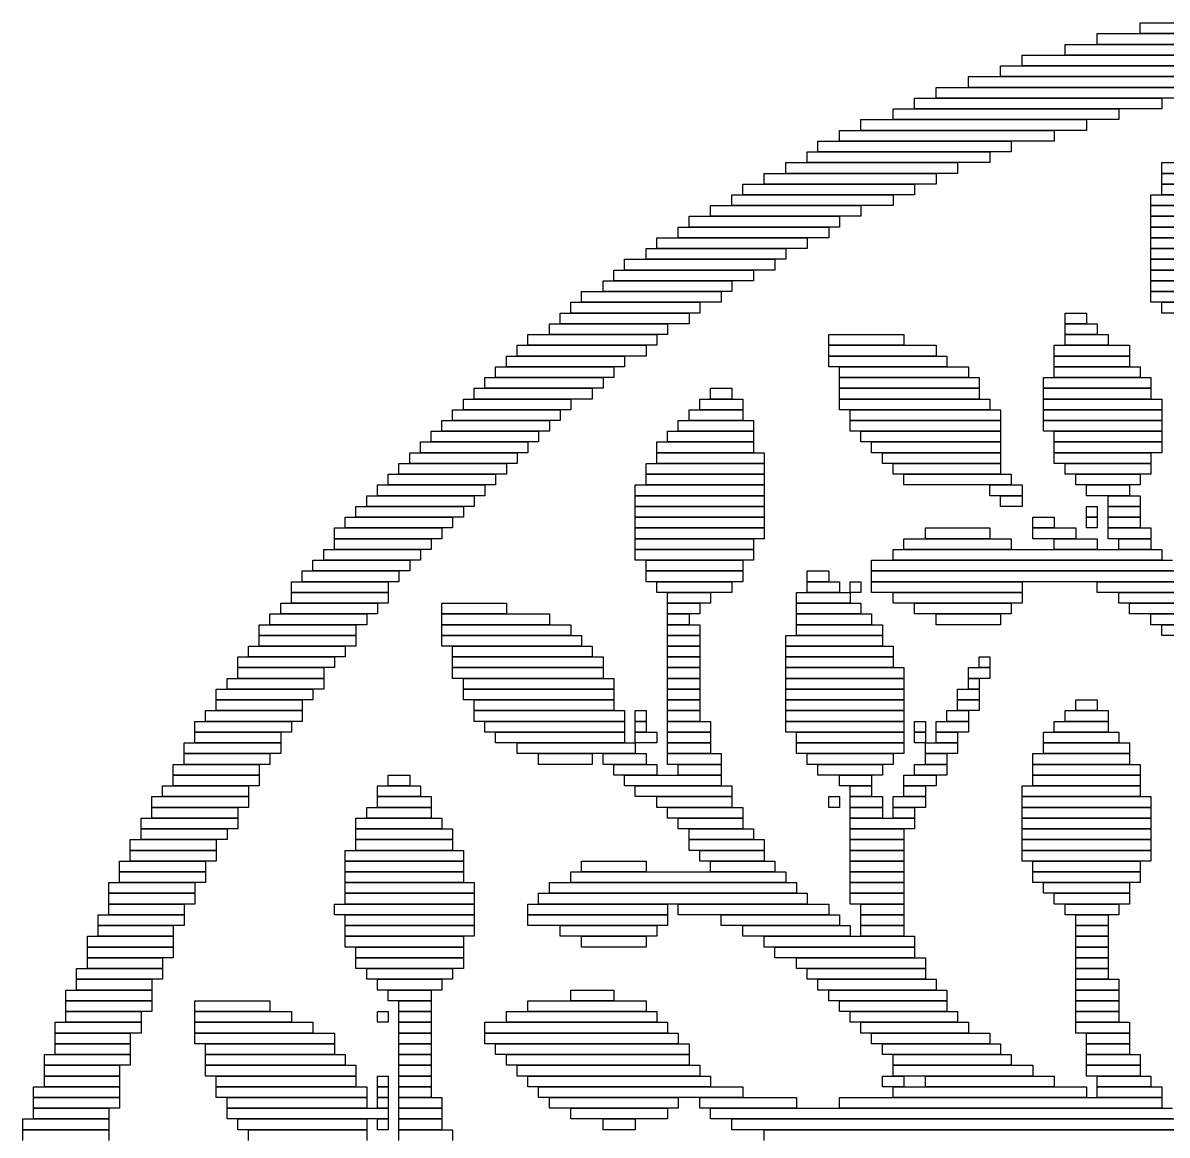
# Model space of a CAD drawing. Extents: x 367 to 656, y 364 to 660.
# Drawn here: x 372 to 478.5, y 552.5 to 656 of the extents above; entities that cross this region are included whole.
import ezdxf

# ---------------------------------------------------------------- set-up
doc = ezdxf.new("R2010")
doc.units = 0

msp = doc.modelspace()

# ---------------------------------------------------------------- linework, layer by layer
for p, q in [((472, 655), (553, 655)), ((472, 654), (472, 655)), ((476, 656), (549, 656)), ((476, 655), (476, 656)), ((549, 655), (476, 655)), ((469, 654), (556, 654)), ((469, 653), (469, 654)), ((553, 654), (472, 654)), ((465, 653), (504, 653)), ((465, 652), (465, 653)), ((556, 653), (469, 653)), ((463, 652), (493, 652)), ((463, 651), (463, 652)), ((504, 652), (465, 652)), ((460, 651), (487, 651)), ((460, 650), (460, 651)), ((493, 651), (463, 651)), ((457, 650), (483, 650)), ((457, 649), (457, 650)), ((487, 650), (460, 650)), ((455, 649), (478, 649)), ((455, 648), (455, 649)), ((483, 649), (457, 649)), ((478, 649), (478, 648)), ((453, 648), (474, 648)), ((453, 647), (453, 648)), ((478, 648), (455, 648)), ((474, 648), (474, 647)), ((450, 647), (471, 647)), ((450, 646), (450, 647)), ((474, 647), (453, 647)), ((471, 647), (471, 646)), ((448, 646), (468, 646)), ((448, 645), (448, 646)), ((471, 646), (450, 646)), ((468, 646), (468, 645)), ((446, 645), (464, 645)), ((446, 644), (446, 645)), ((468, 645), (448, 645)), ((464, 645), (464, 644)), ((445, 644), (462, 644)), ((445, 643), (445, 644)), ((464, 644), (446, 644)), ((462, 644), (462, 643)), ((443, 643), (459, 643)), ((443, 642), (443, 643)), ((462, 643), (445, 643)), ((459, 643), (459, 642)), ((478, 643), (481, 643)), ((478, 642), (478, 643)), ((441, 642), (457, 642)), ((441, 641), (441, 642)), ((459, 642), (443, 642)), ((457, 642), (457, 641)), ((481, 642), (478, 642)), ((478, 642), (483, 642)), ((478, 641), (478, 642)), ((439, 641), (455, 641)), ((439, 640), (439, 641)), ((457, 641), (441, 641)), ((455, 641), (455, 640)), ((483, 641), (478, 641)), ((478, 641), (484, 641)), ((478, 640), (478, 641)), ((436, 639), (450, 639)), ((436, 638), (436, 639)), ((438, 640), (453, 640)), ((438, 639), (438, 640)), ((453, 639), (438, 639)), ((455, 640), (439, 640)), ((450, 639), (450, 638)), ((453, 640), (453, 639)), ((477, 640), (485, 640)), ((477, 639), (477, 640)), ((485, 639), (477, 639)), ((477, 639), (486, 639)), ((477, 638), (477, 639)), ((484, 640), (478, 640)), ((434, 638), (448, 638)), ((434, 637), (434, 638)), ((450, 638), (436, 638)), ((448, 638), (448, 637)), ((486, 638), (477, 638)), ((477, 638), (487, 638)), ((477, 637), (477, 638)), ((433, 637), (447, 637)), ((433, 636), (433, 637)), ((448, 637), (434, 637)), ((447, 637), (447, 636)), ((487, 637), (477, 637)), ((477, 637), (488, 637)), ((477, 636), (477, 637)), ((431, 636), (445, 636)), ((431, 635), (431, 636)), ((447, 636), (433, 636)), ((445, 636), (445, 635)), ((488, 636), (477, 636)), ((477, 636), (488, 636)), ((477, 635), (477, 636)), ((430, 635), (443, 635)), ((430, 634), (430, 635)), ((445, 635), (431, 635)), ((443, 635), (443, 634)), ((488, 635), (477, 635)), ((477, 635), (489, 635)), ((477, 634), (477, 635)), ((428, 634), (442, 634)), ((428, 633), (428, 634)), ((443, 634), (430, 634)), ((442, 634), (442, 633)), ((489, 634), (477, 634)), ((477, 634), (489, 634)), ((477, 633), (477, 634)), ((427, 633), (440, 633)), ((427, 632), (427, 633)), ((442, 633), (428, 633)), ((440, 633), (440, 632)), ((489, 633), (477, 633)), ((477, 633), (489, 633)), ((477, 632), (477, 633)), ((426, 632), (438, 632)), ((426, 631), (426, 632)), ((440, 632), (427, 632)), ((438, 632), (438, 631)), ((489, 632), (477, 632)), ((477, 632), (489, 632)), ((477, 631), (477, 632)), ((424, 631), (437, 631)), ((424, 630), (424, 631)), ((438, 631), (426, 631)), ((437, 631), (437, 630)), ((489, 631), (477, 631)), ((477, 631), (489, 631)), ((477, 630), (477, 631)), ((423, 630), (435, 630)), ((423, 629), (423, 630)), ((437, 630), (424, 630)), ((435, 630), (435, 629)), ((489, 630), (477, 630)), ((478, 630), (489, 630)), ((478, 629), (478, 630)), ((422, 629), (434, 629)), ((422, 628), (422, 629)), ((435, 629), (423, 629)), ((434, 629), (434, 628)), ((469, 629), (471, 629)), ((469, 628), (469, 629)), ((471, 629), (471, 628)), ((489, 629), (478, 629)), ((421, 628), (432, 628)), ((421, 627), (421, 628)), ((434, 628), (422, 628)), ((432, 628), (432, 627)), ((471, 628), (469, 628)), ((469, 628), (472, 628)), ((469, 627), (469, 628)), ((472, 628), (472, 627)), ((419, 627), (431, 627)), ((419, 626), (419, 627)), ((432, 627), (421, 627)), ((431, 627), (431, 626)), ((447, 627), (454, 627)), ((447, 626), (447, 627)), ((454, 627), (454, 626)), ((472, 627), (469, 627)), ((469, 627), (473, 627)), ((469, 626), (469, 627)), ((473, 627), (473, 626)), ((418, 626), (430, 626)), ((418, 625), (418, 626)), ((431, 626), (419, 626)), ((430, 626), (430, 625)), ((454, 626), (447, 626)), ((447, 626), (457, 626)), ((447, 625), (447, 626)), ((457, 626), (457, 625)), ((468, 626), (475, 626)), ((468, 625), (468, 626)), ((473, 626), (469, 626)), ((475, 626), (475, 625)), ((417, 625), (428, 625)), ((417, 624), (417, 625)), ((430, 625), (418, 625)), ((428, 625), (428, 624)), ((457, 625), (447, 625)), ((447, 625), (458, 625)), ((447, 624), (447, 625)), ((458, 625), (458, 624)), ((475, 625), (468, 625)), ((468, 625), (475, 625)), ((468, 624), (468, 625)), ((475, 625), (475, 624)), ((416, 624), (427, 624)), ((416, 623), (416, 624)), ((428, 624), (417, 624)), ((427, 624), (427, 623)), ((458, 624), (447, 624)), ((448, 624), (460, 624)), ((448, 623), (448, 624)), ((460, 624), (460, 623)), ((475, 624), (468, 624)), ((468, 624), (476, 624)), ((468, 623), (468, 624)), ((476, 624), (476, 623)), ((414, 622), (425, 622)), ((414, 621), (414, 622)), ((415, 623), (426, 623)), ((415, 622), (415, 623)), ((426, 622), (415, 622)), ((427, 623), (416, 623)), ((425, 622), (425, 621)), ((426, 623), (426, 622)), ((436, 622), (438, 622)), ((436, 621), (436, 622)), ((438, 622), (438, 621)), ((460, 623), (448, 623)), ((448, 623), (461, 623)), ((448, 622), (448, 623)), ((461, 622), (448, 622)), ((448, 622), (461, 622)), ((448, 621), (448, 622)), ((461, 623), (461, 622)), ((461, 622), (461, 621)), ((467, 623), (477, 623)), ((467, 622), (467, 623)), ((477, 622), (467, 622)), ((467, 622), (477, 622)), ((467, 621), (467, 622)), ((476, 623), (468, 623)), ((477, 623), (477, 622)), ((477, 622), (477, 621)), ((413, 621), (423, 621)), ((413, 620), (413, 621)), ((425, 621), (414, 621)), ((423, 621), (423, 620)), ((435, 621), (439, 621)), ((435, 620), (435, 621)), ((438, 621), (436, 621)), ((439, 621), (439, 620)), ((461, 621), (448, 621)), ((448, 621), (462, 621)), ((448, 620), (448, 621)), ((462, 621), (462, 620)), ((477, 621), (467, 621)), ((467, 621), (478, 621)), ((467, 620), (467, 621)), ((478, 621), (478, 620)), ((412, 620), (422, 620)), ((412, 619), (412, 620)), ((423, 620), (413, 620)), ((422, 620), (422, 619)), ((434, 620), (439, 620)), ((434, 619), (434, 620)), ((439, 620), (435, 620)), ((439, 620), (439, 619)), ((462, 620), (448, 620)), ((449, 620), (463, 620)), ((449, 619), (449, 620)), ((463, 620), (463, 619)), ((478, 620), (467, 620)), ((467, 620), (478, 620)), ((467, 619), (467, 620)), ((478, 620), (478, 619)), ((411, 619), (421, 619)), ((411, 618), (411, 619)), ((422, 619), (412, 619)), ((421, 619), (421, 618)), ((433, 619), (440, 619)), ((433, 618), (433, 619)), ((439, 619), (434, 619)), ((440, 619), (440, 618)), ((463, 619), (449, 619)), ((449, 619), (463, 619)), ((449, 618), (449, 619)), ((463, 619), (463, 618)), ((478, 619), (467, 619)), ((467, 619), (478, 619)), ((467, 618), (467, 619)), ((478, 619), (478, 618)), ((410, 618), (420, 618)), ((410, 617), (410, 618)), ((421, 618), (411, 618)), ((420, 618), (420, 617)), ((432, 618), (440, 618)), ((432, 617), (432, 618)), ((440, 618), (433, 618)), ((440, 618), (440, 617)), ((463, 618), (449, 618)), ((450, 618), (463, 618)), ((450, 617), (450, 618)), ((463, 618), (463, 617)), ((478, 618), (467, 618)), ((468, 618), (478, 618)), ((468, 617), (468, 618)), ((478, 618), (478, 617)), ((409, 617), (419, 617)), ((409, 616), (409, 617)), ((420, 617), (410, 617)), ((419, 617), (419, 616)), ((431, 617), (440, 617)), ((431, 616), (431, 617)), ((440, 617), (432, 617)), ((440, 617), (440, 616)), ((463, 617), (450, 617)), ((451, 617), (463, 617)), ((451, 616), (451, 617)), ((463, 617), (463, 616)), ((478, 617), (468, 617)), ((468, 617), (478, 617)), ((468, 616), (468, 617)), ((478, 617), (478, 616)), ((408, 616), (418, 616)), ((408, 615), (408, 616)), ((419, 616), (409, 616)), ((418, 616), (418, 615)), ((440, 616), (431, 616)), ((431, 616), (441, 616)), ((431, 615), (431, 616)), ((441, 616), (441, 615)), ((463, 616), (451, 616)), ((452, 616), (463, 616)), ((452, 615), (452, 616)), ((463, 616), (463, 615)), ((478, 616), (468, 616)), ((468, 616), (477, 616)), ((468, 615), (468, 616)), ((477, 616), (477, 615)), ((407, 615), (417, 615)), ((407, 614), (407, 615)), ((418, 615), (408, 615)), ((417, 615), (417, 614)), ((430, 615), (441, 615)), ((430, 614), (430, 615)), ((441, 615), (431, 615)), ((441, 615), (441, 614)), ((463, 615), (452, 615)), ((453, 615), (463, 615)), ((453, 614), (453, 615)), ((463, 615), (463, 614)), ((477, 615), (468, 615)), ((469, 615), (477, 615)), ((469, 614), (469, 615)), ((477, 615), (477, 614)), ((406, 614), (416, 614)), ((406, 613), (406, 614)), ((417, 614), (407, 614)), ((416, 614), (416, 613)), ((441, 614), (430, 614)), ((430, 614), (441, 614)), ((430, 613), (430, 614)), ((441, 614), (441, 613)), ((463, 614), (453, 614)), ((454, 614), (464, 614)), ((454, 613), (454, 614)), ((464, 614), (464, 613)), ((477, 614), (469, 614)), ((470, 614), (476, 614)), ((470, 613), (470, 614)), ((476, 614), (476, 613)), ((405, 613), (415, 613)), ((405, 612), (405, 613)), ((416, 613), (406, 613)), ((415, 613), (415, 612)), ((429, 613), (441, 613)), ((429, 612), (429, 613)), ((441, 613), (430, 613)), ((441, 613), (441, 612)), ((464, 613), (454, 613)), ((462, 613), (465, 613)), ((462, 612), (462, 613)), ((465, 613), (465, 612)), ((476, 613), (470, 613)), ((471, 613), (475, 613)), ((471, 612), (471, 613)), ((475, 613), (475, 612)), ((404, 612), (414, 612)), ((404, 611), (404, 612)), ((415, 612), (405, 612)), ((414, 612), (414, 611)), ((441, 612), (429, 612)), ((429, 612), (441, 612)), ((429, 611), (429, 612)), ((441, 612), (441, 611)), ((465, 612), (462, 612)), ((463, 612), (465, 612)), ((463, 611), (463, 612)), ((465, 612), (465, 611)), ((475, 612), (471, 612)), ((473, 612), (476, 612)), ((473, 611), (473, 612)), ((476, 612), (476, 611)), ((403, 611), (413, 611)), ((403, 610), (403, 611)), ((414, 611), (404, 611)), ((413, 611), (413, 610)), ((441, 611), (429, 611)), ((429, 611), (441, 611)), ((429, 610), (429, 611)), ((441, 611), (441, 610)), ((465, 611), (463, 611)), ((471, 611), (472, 611)), ((471, 610), (471, 611)), ((472, 611), (472, 610)), ((476, 611), (473, 611)), ((473, 611), (476, 611)), ((473, 610), (473, 611)), ((476, 611), (476, 610)), ((402, 610), (412, 610)), ((402, 609), (402, 610)), ((413, 610), (403, 610)), ((412, 610), (412, 609)), ((441, 610), (429, 610)), ((429, 610), (441, 610)), ((429, 609), (429, 610)), ((441, 610), (441, 609)), ((466, 610), (468, 610)), ((466, 609), (466, 610)), ((468, 610), (468, 609)), ((472, 610), (471, 610)), ((471, 610), (472, 610)), ((471, 609), (471, 610)), ((472, 610), (472, 609)), ((476, 610), (473, 610)), ((473, 610), (476, 610)), ((473, 609), (473, 610)), ((476, 610), (476, 609)), ((401, 609), (411, 609)), ((401, 608), (401, 609)), ((412, 609), (402, 609)), ((411, 609), (411, 608)), ((441, 609), (429, 609)), ((429, 609), (441, 609)), ((429, 608), (429, 609)), ((441, 609), (441, 608)), ((456, 609), (462, 609)), ((456, 608), (456, 609)), ((462, 609), (462, 608)), ((468, 609), (466, 609)), ((466, 609), (470, 609)), ((466, 608), (466, 609)), ((470, 609), (470, 608)), ((472, 609), (471, 609)), ((476, 609), (473, 609)), ((473, 609), (477, 609)), ((473, 608), (473, 609)), ((477, 609), (477, 608)), ((411, 608), (401, 608)), ((401, 608), (410, 608)), ((401, 607), (401, 608)), ((410, 608), (410, 607)), ((441, 608), (429, 608)), ((429, 608), (440, 608)), ((429, 607), (429, 608)), ((440, 608), (440, 607)), ((454, 608), (464, 608)), ((454, 607), (454, 608)), ((462, 608), (456, 608)), ((464, 608), (464, 607)), ((470, 608), (466, 608)), ((468, 608), (472, 608)), ((468, 607), (468, 608)), ((472, 608), (472, 607)), ((477, 608), (473, 608)), ((474, 608), (477, 608)), ((474, 607), (474, 608)), ((477, 608), (477, 607)), ((399, 606), (408, 606)), ((399, 605), (399, 606)), ((400, 607), (409, 607)), ((400, 606), (400, 607)), ((409, 606), (400, 606)), ((410, 607), (401, 607)), ((408, 606), (408, 605)), ((409, 607), (409, 606)), ((440, 607), (429, 607)), ((429, 607), (440, 607)), ((429, 606), (429, 607)), ((440, 606), (429, 606)), ((430, 606), (439, 606)), ((430, 605), (430, 606)), ((439, 606), (439, 605)), ((440, 607), (440, 606)), ((451, 606), (479, 606)), ((451, 605), (451, 606)), ((453, 607), (478, 607)), ((453, 606), (453, 607)), ((478, 606), (453, 606)), ((464, 607), (454, 607)), ((472, 607), (468, 607)), ((477, 607), (474, 607)), ((478, 607), (478, 606)), ((398, 605), (407, 605)), ((398, 604), (398, 605)), ((408, 605), (399, 605)), ((407, 605), (407, 604)), ((439, 605), (430, 605)), ((430, 605), (439, 605)), ((430, 604), (430, 605)), ((439, 605), (439, 604)), ((445, 605), (447, 605)), ((445, 604), (445, 605)), ((447, 605), (447, 604)), ((479, 605), (451, 605)), ((451, 605), (480, 605)), ((451, 604), (451, 605)), ((397, 604), (406, 604)), ((397, 603), (397, 604)), ((407, 604), (398, 604)), ((406, 604), (406, 603)), ((439, 604), (430, 604)), ((431, 604), (438, 604)), ((431, 603), (431, 604)), ((438, 604), (438, 603)), ((447, 604), (445, 604)), ((445, 604), (448, 604)), ((445, 603), (445, 604)), ((448, 604), (448, 603)), ((449, 604), (450, 604)), ((449, 603), (449, 604)), ((450, 604), (450, 603)), ((480, 604), (451, 604)), ((451, 604), (465, 604)), ((451, 603), (451, 604)), ((465, 604), (465, 603)), ((472, 604), (481, 604)), ((472, 603), (472, 604)), ((406, 603), (397, 603)), ((397, 603), (406, 603)), ((397, 602), (397, 603)), ((406, 603), (406, 602)), ((438, 603), (431, 603)), ((432, 603), (436, 603)), ((432, 602), (432, 603)), ((436, 603), (436, 602)), ((444, 603), (449, 603)), ((444, 602), (444, 603)), ((448, 603), (445, 603)), ((450, 603), (449, 603)), ((449, 603), (449, 602)), ((465, 603), (451, 603)), ((453, 603), (465, 603)), ((453, 602), (453, 603)), ((465, 603), (465, 602)), ((481, 603), (472, 603)), ((474, 603), (482, 603)), ((474, 602), (474, 603)), ((396, 602), (405, 602)), ((396, 601), (396, 602)), ((406, 602), (397, 602)), ((405, 602), (405, 601)), ((411, 602), (417, 602)), ((411, 601), (411, 602)), ((417, 602), (417, 601)), ((436, 602), (432, 602)), ((432, 602), (435, 602)), ((432, 601), (432, 602)), ((435, 602), (435, 601)), ((449, 602), (444, 602)), ((444, 602), (450, 602)), ((444, 601), (444, 602)), ((450, 602), (450, 601)), ((465, 602), (453, 602)), ((455, 602), (464, 602)), ((455, 601), (455, 602)), ((464, 602), (464, 601)), ((482, 602), (474, 602)), ((475, 602), (483, 602)), ((475, 601), (475, 602)), ((395, 601), (404, 601)), ((395, 600), (395, 601)), ((405, 601), (396, 601)), ((404, 601), (404, 600)), ((417, 601), (411, 601)), ((411, 601), (421, 601)), ((411, 600), (411, 601)), ((421, 601), (421, 600)), ((435, 601), (432, 601)), ((432, 601), (434, 601)), ((432, 600), (432, 601)), ((434, 601), (434, 600)), ((450, 601), (444, 601)), ((444, 601), (451, 601)), ((444, 600), (444, 601)), ((451, 601), (451, 600)), ((464, 601), (455, 601)), ((457, 601), (463, 601)), ((457, 600), (457, 601)), ((463, 601), (463, 600)), ((483, 601), (475, 601)), ((477, 601), (484, 601)), ((477, 600), (477, 601)), ((394, 600), (403, 600)), ((394, 599), (394, 600)), ((404, 600), (395, 600)), ((403, 600), (403, 599)), ((421, 600), (411, 600)), ((411, 600), (423, 600)), ((411, 599), (411, 600)), ((423, 600), (423, 599)), ((434, 600), (432, 600)), ((432, 600), (435, 600)), ((432, 599), (432, 600)), ((435, 600), (435, 599)), ((451, 600), (444, 600)), ((444, 600), (452, 600)), ((444, 599), (444, 600)), ((452, 600), (452, 599)), ((463, 600), (457, 600)), ((484, 600), (477, 600)), ((478, 600), (491, 600)), ((478, 599), (478, 600)), ((403, 599), (394, 599)), ((394, 599), (403, 599)), ((394, 598), (394, 599)), ((403, 599), (403, 598)), ((423, 599), (411, 599)), ((411, 599), (424, 599)), ((411, 598), (411, 599)), ((424, 599), (424, 598)), ((435, 599), (432, 599)), ((432, 599), (435, 599)), ((432, 598), (432, 599)), ((435, 599), (435, 598)), ((443, 599), (452, 599)), ((443, 598), (443, 599)), ((452, 599), (444, 599)), ((452, 599), (452, 598)), ((491, 599), (478, 599)), ((393, 598), (402, 598)), ((393, 597), (393, 598)), ((403, 598), (394, 598)), ((402, 598), (402, 597)), ((424, 598), (411, 598)), ((412, 598), (425, 598)), ((412, 597), (412, 598)), ((425, 598), (425, 597)), ((435, 598), (432, 598)), ((432, 598), (435, 598)), ((432, 597), (432, 598)), ((435, 598), (435, 597)), ((452, 598), (443, 598)), ((443, 598), (453, 598)), ((443, 597), (443, 598)), ((453, 598), (453, 597)), ((392, 597), (401, 597)), ((392, 596), (392, 597)), ((402, 597), (393, 597)), ((401, 597), (401, 596)), ((425, 597), (412, 597)), ((412, 597), (426, 597)), ((412, 596), (412, 597)), ((426, 597), (426, 596)), ((435, 597), (432, 597)), ((432, 597), (435, 597)), ((432, 596), (432, 597)), ((435, 597), (435, 596)), ((453, 597), (443, 597)), ((443, 597), (453, 597)), ((443, 596), (443, 597)), ((453, 597), (453, 596)), ((461, 597), (462, 597)), ((461, 596), (461, 597)), ((462, 597), (462, 596)), ((401, 596), (392, 596)), ((392, 596), (400, 596)), ((392, 595), (392, 596)), ((400, 596), (400, 595)), ((426, 596), (412, 596)), ((412, 596), (426, 596)), ((412, 595), (412, 596)), ((426, 596), (426, 595)), ((435, 596), (432, 596)), ((432, 596), (435, 596)), ((432, 595), (432, 596)), ((435, 596), (435, 595)), ((453, 596), (443, 596)), ((443, 596), (454, 596)), ((443, 595), (443, 596)), ((454, 596), (454, 595)), ((460, 596), (462, 596)), ((460, 595), (460, 596)), ((462, 596), (461, 596)), ((462, 596), (462, 595)), ((391, 595), (400, 595)), ((391, 594), (391, 595)), ((400, 595), (392, 595)), ((400, 595), (400, 594)), ((426, 595), (412, 595)), ((413, 595), (427, 595)), ((413, 594), (413, 595)), ((427, 595), (427, 594)), ((435, 595), (432, 595)), ((432, 595), (435, 595)), ((432, 594), (432, 595)), ((435, 595), (435, 594)), ((454, 595), (443, 595)), ((443, 595), (454, 595)), ((443, 594), (443, 595)), ((454, 595), (454, 594)), ((462, 595), (460, 595)), ((460, 595), (461, 595)), ((460, 594), (460, 595)), ((461, 595), (461, 594)), ((390, 594), (399, 594)), ((390, 593), (390, 594)), ((400, 594), (391, 594)), ((399, 594), (399, 593)), ((427, 594), (413, 594)), ((413, 594), (427, 594)), ((413, 593), (413, 594)), ((427, 594), (427, 593)), ((435, 594), (432, 594)), ((432, 594), (435, 594)), ((432, 593), (432, 594)), ((435, 594), (435, 593)), ((454, 594), (443, 594)), ((443, 594), (454, 594)), ((443, 593), (443, 594)), ((454, 594), (454, 593)), ((459, 594), (461, 594)), ((459, 593), (459, 594)), ((461, 594), (460, 594)), ((461, 594), (461, 593)), ((399, 593), (390, 593)), ((390, 593), (398, 593)), ((390, 592), (390, 593)), ((398, 593), (398, 592)), ((427, 593), (413, 593)), ((414, 593), (427, 593)), ((414, 592), (414, 593)), ((427, 593), (427, 592)), ((435, 593), (432, 593)), ((432, 593), (435, 593)), ((432, 592), (432, 593)), ((435, 593), (435, 592)), ((454, 593), (443, 593)), ((443, 593), (454, 593)), ((443, 592), (443, 593)), ((454, 593), (454, 592)), ((461, 593), (459, 593)), ((459, 593), (461, 593)), ((459, 592), (459, 593)), ((461, 593), (461, 592)), ((470, 593), (472, 593)), ((470, 592), (470, 593)), ((472, 593), (472, 592)), ((389, 592), (398, 592)), ((389, 591), (389, 592)), ((398, 592), (390, 592)), ((398, 592), (398, 591)), ((427, 592), (414, 592)), ((414, 592), (428, 592)), ((414, 591), (414, 592)), ((428, 592), (428, 591)), ((429, 592), (430, 592)), ((429, 591), (429, 592)), ((430, 592), (430, 591)), ((435, 592), (432, 592)), ((432, 592), (435, 592)), ((432, 591), (432, 592)), ((435, 592), (435, 591)), ((454, 592), (443, 592)), ((443, 592), (454, 592)), ((443, 591), (443, 592)), ((454, 592), (454, 591)), ((458, 592), (460, 592)), ((458, 591), (458, 592)), ((461, 592), (459, 592)), ((460, 592), (460, 591)), ((469, 592), (473, 592)), ((469, 591), (469, 592)), ((472, 592), (470, 592)), ((473, 592), (473, 591)), ((388, 591), (397, 591)), ((388, 590), (388, 591)), ((398, 591), (389, 591)), ((397, 591), (397, 590)), ((428, 591), (414, 591)), ((415, 591), (428, 591)), ((415, 590), (415, 591)), ((428, 591), (428, 590)), ((430, 591), (429, 591)), ((429, 591), (430, 591)), ((429, 590), (429, 591)), ((430, 591), (430, 590)), ((435, 591), (432, 591)), ((432, 591), (436, 591)), ((432, 590), (432, 591)), ((436, 591), (436, 590)), ((454, 591), (443, 591)), ((443, 591), (454, 591)), ((443, 590), (443, 591)), ((454, 591), (454, 590)), ((455, 591), (456, 591)), ((455, 590), (455, 591)), ((456, 591), (456, 590)), ((457, 591), (460, 591)), ((457, 590), (457, 591)), ((460, 591), (458, 591)), ((460, 591), (460, 590)), ((468, 591), (473, 591)), ((468, 590), (468, 591)), ((473, 591), (469, 591)), ((473, 591), (473, 590)), ((387, 589), (396, 589)), ((387, 588), (387, 589)), ((397, 590), (388, 590)), ((388, 590), (396, 590)), ((388, 589), (388, 590)), ((396, 589), (388, 589)), ((396, 590), (396, 589)), ((396, 589), (396, 588)), ((428, 590), (415, 590)), ((416, 590), (428, 590)), ((416, 589), (416, 590)), ((428, 589), (416, 589)), ((418, 589), (429, 589)), ((418, 588), (418, 589)), ((428, 590), (428, 589)), ((430, 590), (429, 590)), ((429, 590), (431, 590)), ((429, 589), (429, 590)), ((431, 589), (429, 589)), ((429, 589), (429, 588)), ((431, 590), (431, 589)), ((436, 590), (432, 590)), ((432, 590), (436, 590)), ((432, 589), (432, 590)), ((436, 589), (432, 589)), ((432, 589), (436, 589)), ((432, 588), (432, 589)), ((436, 590), (436, 589)), ((436, 589), (436, 588)), ((454, 590), (443, 590)), ((444, 590), (454, 590)), ((444, 589), (444, 590)), ((454, 589), (444, 589)), ((444, 589), (454, 589)), ((444, 588), (444, 589)), ((454, 590), (454, 589)), ((454, 589), (454, 588)), ((456, 590), (455, 590)), ((455, 590), (456, 590)), ((455, 589), (455, 590)), ((456, 589), (455, 589)), ((456, 590), (456, 589)), ((456, 589), (459, 589)), ((456, 588), (456, 589)), ((460, 590), (457, 590)), ((457, 590), (459, 590)), ((457, 589), (457, 590)), ((459, 589), (457, 589)), ((459, 590), (459, 589)), ((459, 589), (459, 588)), ((467, 590), (474, 590)), ((467, 589), (467, 590)), ((474, 589), (467, 589)), ((467, 589), (475, 589)), ((467, 588), (467, 589)), ((473, 590), (468, 590)), ((474, 590), (474, 589)), ((475, 589), (475, 588)), ((396, 588), (387, 588)), ((387, 588), (395, 588)), ((387, 587), (387, 588)), ((395, 588), (395, 587)), ((429, 588), (418, 588)), ((420, 588), (425, 588)), ((420, 587), (420, 588)), ((425, 588), (425, 587)), ((426, 588), (430, 588)), ((426, 587), (426, 588)), ((430, 588), (430, 587)), ((436, 588), (432, 588)), ((432, 588), (437, 588)), ((432, 587), (432, 588)), ((437, 588), (437, 587)), ((454, 588), (444, 588)), ((445, 588), (453, 588)), ((445, 587), (445, 588)), ((453, 588), (453, 587)), ((459, 588), (456, 588)), ((456, 588), (458, 588)), ((456, 587), (456, 588)), ((458, 588), (458, 587)), ((466, 588), (475, 588)), ((466, 587), (466, 588)), ((475, 588), (467, 588)), ((475, 588), (475, 587)), ((386, 587), (394, 587)), ((386, 586), (386, 587)), ((395, 587), (387, 587)), ((394, 587), (394, 586)), ((425, 587), (420, 587)), ((430, 587), (426, 587)), ((427, 587), (431, 587)), ((427, 586), (427, 587)), ((431, 587), (431, 586)), ((437, 587), (432, 587)), ((433, 587), (437, 587)), ((433, 586), (433, 587)), ((437, 587), (437, 586)), ((453, 587), (445, 587)), ((446, 587), (452, 587)), ((446, 586), (446, 587)), ((452, 587), (452, 586)), ((455, 587), (458, 587)), ((455, 586), (455, 587)), ((458, 587), (456, 587)), ((458, 587), (458, 586)), ((475, 587), (466, 587)), ((466, 587), (476, 587)), ((466, 586), (466, 587)), ((476, 587), (476, 586)), ((394, 586), (386, 586)), ((386, 586), (394, 586)), ((386, 585), (386, 586)), ((394, 586), (394, 585)), ((406, 586), (408, 586)), ((406, 585), (406, 586)), ((408, 586), (408, 585)), ((431, 586), (427, 586)), ((428, 586), (437, 586)), ((428, 585), (428, 586)), ((437, 586), (433, 586)), ((437, 586), (437, 585)), ((452, 586), (446, 586)), ((448, 586), (451, 586)), ((448, 585), (448, 586)), ((451, 586), (451, 585)), ((454, 586), (457, 586)), ((454, 585), (454, 586)), ((458, 586), (455, 586)), ((457, 586), (457, 585)), ((476, 586), (466, 586)), ((466, 586), (476, 586)), ((466, 585), (466, 586)), ((476, 586), (476, 585)), ((385, 585), (393, 585)), ((385, 584), (385, 585)), ((394, 585), (386, 585)), ((393, 585), (393, 584)), ((405, 585), (409, 585)), ((405, 584), (405, 585)), ((408, 585), (406, 585)), ((409, 585), (409, 584)), ((437, 585), (428, 585)), ((429, 585), (438, 585)), ((429, 584), (429, 585)), ((438, 585), (438, 584)), ((451, 585), (448, 585)), ((449, 585), (451, 585)), ((449, 584), (449, 585)), ((451, 585), (451, 584)), ((457, 585), (454, 585)), ((454, 585), (456, 585)), ((454, 584), (454, 585)), ((456, 585), (456, 584)), ((465, 585), (476, 585)), ((465, 584), (465, 585)), ((476, 585), (466, 585)), ((476, 585), (476, 584)), ((384, 584), (393, 584)), ((384, 583), (384, 584)), ((393, 584), (385, 584)), ((393, 584), (393, 583)), ((409, 584), (405, 584)), ((405, 584), (410, 584)), ((405, 583), (405, 584)), ((410, 584), (410, 583)), ((438, 584), (429, 584)), ((431, 584), (438, 584)), ((431, 583), (431, 584)), ((438, 584), (438, 583)), ((447, 584), (448, 584)), ((447, 583), (447, 584)), ((448, 584), (448, 583)), ((451, 584), (449, 584)), ((449, 584), (452, 584)), ((449, 583), (449, 584)), ((452, 584), (452, 583)), ((453, 584), (456, 584)), ((453, 583), (453, 584)), ((456, 584), (454, 584)), ((456, 584), (456, 583)), ((476, 584), (465, 584)), ((465, 584), (477, 584)), ((465, 583), (465, 584)), ((477, 584), (477, 583)), ((393, 583), (384, 583)), ((384, 583), (392, 583)), ((384, 582), (384, 583)), ((392, 583), (392, 582)), ((404, 583), (410, 583)), ((404, 582), (404, 583)), ((410, 583), (405, 583)), ((410, 583), (410, 582)), ((438, 583), (431, 583)), ((432, 583), (439, 583)), ((432, 582), (432, 583)), ((439, 583), (439, 582)), ((448, 583), (447, 583)), ((452, 583), (449, 583)), ((449, 583), (452, 583)), ((449, 582), (449, 583)), ((452, 583), (452, 582)), ((456, 583), (453, 583)), ((453, 583), (455, 583)), ((453, 582), (453, 583)), ((455, 583), (455, 582)), ((477, 583), (465, 583)), ((465, 583), (477, 583)), ((465, 582), (465, 583)), ((477, 583), (477, 582)), ((383, 582), (392, 582)), ((383, 581), (383, 582)), ((392, 582), (384, 582)), ((392, 582), (392, 581)), ((403, 582), (411, 582)), ((403, 581), (403, 582)), ((410, 582), (404, 582)), ((411, 582), (411, 581)), ((439, 582), (432, 582)), ((433, 582), (439, 582)), ((433, 581), (433, 582)), ((439, 582), (439, 581)), ((452, 582), (449, 582)), ((449, 582), (455, 582)), ((449, 581), (449, 582)), ((455, 582), (453, 582)), ((455, 582), (455, 581)), ((477, 582), (465, 582)), ((465, 582), (477, 582)), ((465, 581), (465, 582)), ((477, 582), (477, 581)), ((392, 581), (383, 581)), ((383, 581), (391, 581)), ((383, 580), (383, 581)), ((391, 581), (391, 580)), ((411, 581), (403, 581)), ((403, 581), (412, 581)), ((403, 580), (403, 581)), ((412, 581), (412, 580)), ((439, 581), (433, 581)), ((434, 581), (440, 581)), ((434, 580), (434, 581)), ((440, 581), (440, 580)), ((455, 581), (449, 581)), ((449, 581), (454, 581)), ((449, 580), (449, 581)), ((454, 581), (454, 580)), ((477, 581), (465, 581)), ((465, 581), (477, 581)), ((465, 580), (465, 581)), ((477, 581), (477, 580)), ((382, 580), (390, 580)), ((382, 579), (382, 580)), ((391, 580), (383, 580)), ((390, 580), (390, 579)), ((412, 580), (403, 580)), ((403, 580), (412, 580)), ((403, 579), (403, 580)), ((412, 580), (412, 579)), ((440, 580), (434, 580)), ((434, 580), (441, 580)), ((434, 579), (434, 580)), ((441, 580), (441, 579)), ((454, 580), (449, 580)), ((449, 580), (454, 580)), ((449, 579), (449, 580)), ((454, 580), (454, 579)), ((477, 580), (465, 580)), ((465, 580), (477, 580)), ((465, 579), (465, 580)), ((477, 580), (477, 579)), ((390, 579), (382, 579)), ((382, 579), (390, 579)), ((382, 578), (382, 579)), ((390, 579), (390, 578)), ((402, 579), (413, 579)), ((402, 578), (402, 579)), ((412, 579), (403, 579)), ((413, 579), (413, 578)), ((441, 579), (434, 579)), ((435, 579), (441, 579)), ((435, 578), (435, 579)), ((441, 579), (441, 578)), ((454, 579), (449, 579)), ((449, 579), (454, 579)), ((449, 578), (449, 579)), ((454, 579), (454, 578)), ((477, 579), (465, 579)), ((465, 579), (477, 579)), ((465, 578), (465, 579)), ((477, 579), (477, 578)), ((381, 578), (389, 578)), ((381, 577), (381, 578)), ((390, 578), (382, 578)), ((389, 578), (389, 577)), ((413, 578), (402, 578)), ((402, 578), (413, 578)), ((402, 577), (402, 578)), ((413, 578), (413, 577)), ((424, 578), (430, 578)), ((424, 577), (424, 578)), ((430, 578), (430, 577)), ((441, 578), (435, 578)), ((436, 578), (442, 578)), ((436, 577), (436, 578)), ((442, 578), (442, 577)), ((454, 578), (449, 578)), ((449, 578), (454, 578)), ((449, 577), (449, 578)), ((454, 578), (454, 577)), ((477, 578), (465, 578)), ((466, 578), (476, 578)), ((466, 577), (466, 578)), ((476, 578), (476, 577)), ((389, 577), (381, 577)), ((381, 577), (389, 577)), ((381, 576), (381, 577)), ((389, 577), (389, 576)), ((413, 577), (402, 577)), ((402, 577), (413, 577)), ((402, 576), (402, 577)), ((413, 577), (413, 576)), ((423, 577), (443, 577)), ((423, 576), (423, 577)), ((430, 577), (424, 577)), ((442, 577), (436, 577)), ((443, 577), (443, 576)), ((454, 577), (449, 577)), ((449, 577), (454, 577)), ((449, 576), (449, 577)), ((454, 577), (454, 576)), ((476, 577), (466, 577)), ((466, 577), (476, 577)), ((466, 576), (466, 577)), ((476, 577), (476, 576)), ((380, 576), (388, 576)), ((380, 575), (380, 576)), ((389, 576), (381, 576)), ((388, 576), (388, 575)), ((413, 576), (402, 576)), ((402, 576), (414, 576)), ((402, 575), (402, 576)), ((414, 576), (414, 575)), ((421, 576), (444, 576)), ((421, 575), (421, 576)), ((443, 576), (423, 576)), ((444, 576), (444, 575)), ((454, 576), (449, 576)), ((449, 576), (454, 576)), ((449, 575), (449, 576)), ((454, 576), (454, 575)), ((476, 576), (466, 576)), ((467, 576), (475, 576)), ((467, 575), (467, 576)), ((475, 576), (475, 575)), ((388, 575), (380, 575)), ((380, 575), (388, 575)), ((380, 574), (380, 575)), ((388, 575), (388, 574)), ((414, 575), (402, 575)), ((402, 575), (414, 575)), ((402, 574), (402, 575)), ((414, 575), (414, 574)), ((420, 575), (445, 575)), ((420, 574), (420, 575)), ((444, 575), (421, 575)), ((445, 575), (445, 574)), ((454, 575), (449, 575)), ((449, 575), (454, 575)), ((449, 574), (449, 575)), ((454, 575), (454, 574)), ((475, 575), (467, 575)), ((468, 575), (475, 575)), ((468, 574), (468, 575)), ((475, 575), (475, 574)), ((379, 573), (387, 573)), ((379, 572), (379, 573)), ((388, 574), (380, 574)), ((380, 574), (387, 574)), ((380, 573), (380, 574)), ((387, 573), (380, 573)), ((387, 574), (387, 573)), ((387, 573), (387, 572)), ((401, 574), (414, 574)), ((401, 573), (401, 574)), ((414, 573), (401, 573)), ((414, 574), (402, 574)), ((402, 573), (414, 573)), ((402, 572), (402, 573)), ((414, 574), (414, 573)), ((414, 573), (414, 572)), ((419, 574), (432, 574)), ((419, 573), (419, 574)), ((432, 573), (419, 573)), ((419, 573), (432, 573)), ((419, 572), (419, 573)), ((445, 574), (420, 574)), ((432, 574), (432, 573)), ((432, 573), (432, 572)), ((433, 574), (447, 574)), ((433, 573), (433, 574)), ((447, 573), (433, 573)), ((437, 573), (448, 573)), ((437, 572), (437, 573)), ((447, 574), (447, 573)), ((448, 573), (448, 572)), ((454, 574), (449, 574)), ((450, 574), (454, 574)), ((450, 573), (450, 574)), ((454, 573), (450, 573)), ((450, 573), (454, 573)), ((450, 572), (450, 573)), ((454, 574), (454, 573)), ((454, 573), (454, 572)), ((475, 574), (468, 574)), ((469, 574), (474, 574)), ((469, 573), (469, 574)), ((474, 573), (469, 573)), ((470, 573), (473, 573)), ((470, 572), (470, 573)), ((473, 573), (473, 572)), ((474, 574), (474, 573)), ((387, 572), (379, 572)), ((379, 572), (386, 572)), ((379, 571), (379, 572)), ((386, 572), (386, 571)), ((414, 572), (402, 572)), ((402, 572), (414, 572)), ((402, 571), (402, 572)), ((414, 572), (414, 571)), ((432, 572), (419, 572)), ((422, 572), (431, 572)), ((422, 571), (422, 572)), ((431, 572), (431, 571)), ((448, 572), (437, 572)), ((439, 572), (449, 572)), ((439, 571), (439, 572)), ((449, 572), (449, 571)), ((454, 572), (450, 572)), ((450, 572), (454, 572)), ((450, 571), (450, 572)), ((454, 572), (454, 571)), ((473, 572), (470, 572)), ((470, 572), (473, 572)), ((470, 571), (470, 572)), ((473, 572), (473, 571)), ((378, 571), (386, 571)), ((378, 570), (378, 571)), ((386, 571), (379, 571)), ((386, 571), (386, 570)), ((414, 571), (402, 571)), ((402, 571), (413, 571)), ((402, 570), (402, 571)), ((413, 571), (413, 570)), ((431, 571), (422, 571)), ((424, 571), (430, 571)), ((424, 570), (424, 571)), ((430, 571), (430, 570)), ((449, 571), (439, 571)), ((441, 571), (455, 571)), ((441, 570), (441, 571)), ((454, 571), (450, 571)), ((455, 571), (455, 570)), ((473, 571), (470, 571)), ((470, 571), (473, 571)), ((470, 570), (470, 571)), ((473, 571), (473, 570)), ((386, 570), (378, 570)), ((378, 570), (386, 570)), ((378, 569), (378, 570)), ((386, 570), (386, 569)), ((413, 570), (402, 570)), ((403, 570), (413, 570)), ((403, 569), (403, 570)), ((413, 570), (413, 569)), ((430, 570), (424, 570)), ((455, 570), (441, 570)), ((442, 570), (455, 570)), ((442, 569), (442, 570)), ((455, 570), (455, 569)), ((473, 570), (470, 570)), ((470, 570), (473, 570)), ((470, 569), (470, 570)), ((473, 570), (473, 569)), ((386, 569), (378, 569)), ((378, 569), (385, 569)), ((378, 568), (378, 569)), ((385, 569), (385, 568)), ((413, 569), (403, 569)), ((403, 569), (413, 569)), ((403, 568), (403, 569)), ((413, 569), (413, 568)), ((455, 569), (442, 569)), ((444, 569), (456, 569)), ((444, 568), (444, 569)), ((456, 569), (456, 568)), ((473, 569), (470, 569)), ((470, 569), (473, 569)), ((470, 568), (470, 569)), ((473, 569), (473, 568)), ((377, 568), (385, 568)), ((377, 567), (377, 568)), ((385, 568), (378, 568)), ((385, 568), (385, 567)), ((413, 568), (403, 568)), ((404, 568), (412, 568)), ((404, 567), (404, 568)), ((412, 568), (412, 567)), ((456, 568), (444, 568)), ((445, 568), (456, 568)), ((445, 567), (445, 568)), ((456, 568), (456, 567)), ((473, 568), (470, 568)), ((470, 568), (473, 568)), ((470, 567), (470, 568)), ((473, 568), (473, 567)), ((385, 567), (377, 567)), ((377, 567), (384, 567)), ((377, 566), (377, 567)), ((384, 567), (384, 566)), ((412, 567), (404, 567)), ((405, 567), (411, 567)), ((405, 566), (405, 567)), ((411, 567), (411, 566)), ((456, 567), (445, 567)), ((446, 567), (457, 567)), ((446, 566), (446, 567)), ((457, 567), (457, 566)), ((473, 567), (470, 567)), ((470, 567), (474, 567)), ((470, 566), (470, 567)), ((474, 567), (474, 566)), ((376, 566), (384, 566)), ((376, 565), (376, 566)), ((384, 566), (377, 566)), ((384, 566), (384, 565)), ((411, 566), (405, 566)), ((406, 566), (410, 566)), ((406, 565), (406, 566)), ((410, 566), (410, 565)), ((423, 566), (427, 566)), ((423, 565), (423, 566)), ((427, 566), (427, 565)), ((457, 566), (446, 566)), ((447, 566), (458, 566)), ((447, 565), (447, 566)), ((458, 566), (458, 565)), ((474, 566), (470, 566)), ((470, 566), (474, 566)), ((470, 565), (470, 566)), ((474, 566), (474, 565)), ((384, 565), (376, 565)), ((376, 565), (384, 565)), ((376, 564), (376, 565)), ((384, 565), (384, 564)), ((388, 565), (395, 565)), ((388, 564), (388, 565)), ((395, 565), (395, 564)), ((410, 565), (406, 565)), ((407, 565), (410, 565)), ((407, 564), (407, 565)), ((410, 565), (410, 564)), ((419, 565), (430, 565)), ((419, 564), (419, 565)), ((427, 565), (423, 565)), ((430, 565), (430, 564)), ((458, 565), (447, 565)), ((448, 565), (458, 565)), ((448, 564), (448, 565)), ((458, 565), (458, 564)), ((474, 565), (470, 565)), ((470, 565), (474, 565)), ((470, 564), (470, 565)), ((474, 565), (474, 564)), ((384, 564), (376, 564)), ((376, 564), (383, 564)), ((376, 563), (376, 564)), ((383, 564), (383, 563)), ((395, 564), (388, 564)), ((388, 564), (397, 564)), ((388, 563), (388, 564)), ((397, 564), (397, 563)), ((405, 564), (406, 564)), ((405, 563), (405, 564)), ((406, 564), (406, 563)), ((410, 564), (407, 564)), ((407, 564), (410, 564)), ((407, 563), (407, 564)), ((410, 564), (410, 563)), ((417, 564), (431, 564)), ((417, 563), (417, 564)), ((430, 564), (419, 564)), ((431, 564), (431, 563)), ((458, 564), (448, 564)), ((449, 564), (459, 564)), ((449, 563), (449, 564)), ((459, 564), (459, 563)), ((474, 564), (470, 564)), ((470, 564), (474, 564)), ((470, 563), (470, 564)), ((474, 564), (474, 563)), ((375, 563), (383, 563)), ((375, 562), (375, 563)), ((383, 563), (376, 563)), ((383, 563), (383, 562)), ((397, 563), (388, 563)), ((388, 563), (399, 563)), ((388, 562), (388, 563)), ((399, 563), (399, 562)), ((406, 563), (405, 563)), ((410, 563), (407, 563)), ((407, 563), (410, 563)), ((407, 562), (407, 563)), ((410, 563), (410, 562)), ((415, 563), (432, 563)), ((415, 562), (415, 563)), ((431, 563), (417, 563)), ((432, 563), (432, 562)), ((459, 563), (449, 563)), ((450, 563), (460, 563)), ((450, 562), (450, 563)), ((460, 563), (460, 562)), ((474, 563), (470, 563)), ((470, 563), (475, 563)), ((470, 562), (470, 563)), ((475, 563), (475, 562)), ((383, 562), (375, 562)), ((375, 562), (382, 562)), ((375, 561), (375, 562)), ((382, 562), (382, 561)), ((399, 562), (388, 562)), ((388, 562), (401, 562)), ((388, 561), (388, 562)), ((401, 562), (401, 561)), ((410, 562), (407, 562)), ((407, 562), (410, 562)), ((407, 561), (407, 562)), ((410, 562), (410, 561)), ((432, 562), (415, 562)), ((415, 562), (433, 562)), ((415, 561), (415, 562)), ((433, 562), (433, 561)), ((460, 562), (450, 562)), ((451, 562), (462, 562)), ((451, 561), (451, 562)), ((462, 562), (462, 561)), ((475, 562), (470, 562)), ((471, 562), (475, 562)), ((471, 561), (471, 562)), ((475, 562), (475, 561)), ((382, 561), (375, 561)), ((375, 561), (382, 561)), ((375, 560), (375, 561)), ((382, 561), (382, 560)), ((401, 561), (388, 561)), ((389, 561), (401, 561)), ((389, 560), (389, 561)), ((401, 561), (401, 560)), ((410, 561), (407, 561)), ((407, 561), (410, 561)), ((407, 560), (407, 561)), ((410, 561), (410, 560)), ((433, 561), (415, 561)), ((416, 561), (434, 561)), ((416, 560), (416, 561)), ((434, 561), (434, 560)), ((462, 561), (451, 561)), ((452, 561), (463, 561)), ((452, 560), (452, 561)), ((463, 561), (463, 560)), ((475, 561), (471, 561)), ((471, 561), (475, 561)), ((471, 560), (471, 561)), ((475, 561), (475, 560)), ((374, 560), (382, 560)), ((374, 559), (374, 560)), ((382, 560), (375, 560)), ((382, 560), (382, 559)), ((401, 560), (389, 560)), ((389, 560), (402, 560)), ((389, 559), (389, 560)), ((402, 560), (402, 559)), ((410, 560), (407, 560)), ((407, 560), (410, 560)), ((407, 559), (407, 560)), ((410, 560), (410, 559)), ((434, 560), (416, 560)), ((417, 560), (434, 560)), ((417, 559), (417, 560)), ((434, 560), (434, 559)), ((463, 560), (452, 560)), ((453, 560), (464, 560)), ((453, 559), (453, 560)), ((464, 560), (464, 559)), ((475, 560), (471, 560)), ((471, 560), (476, 560)), ((471, 559), (471, 560)), ((476, 560), (476, 559)), ((382, 559), (374, 559)), ((374, 559), (381, 559)), ((374, 558), (374, 559)), ((381, 559), (381, 558)), ((402, 559), (389, 559)), ((389, 559), (403, 559)), ((389, 558), (389, 559)), ((403, 559), (403, 558)), ((410, 559), (407, 559)), ((407, 559), (410, 559)), ((407, 558), (407, 559)), ((410, 559), (410, 558)), ((434, 559), (417, 559)), ((418, 559), (435, 559)), ((418, 558), (418, 559)), ((435, 559), (435, 558)), ((464, 559), (453, 559)), ((453, 559), (466, 559)), ((453, 558), (453, 559)), ((466, 559), (466, 558)), ((476, 559), (471, 559)), ((471, 559), (476, 559)), ((471, 558), (471, 559)), ((476, 559), (476, 558)), ((373, 557), (381, 557)), ((373, 556), (373, 557)), ((381, 558), (374, 558)), ((374, 558), (381, 558)), ((374, 557), (374, 558)), ((381, 557), (374, 557)), ((381, 558), (381, 557)), ((381, 557), (381, 556)), ((403, 558), (389, 558)), ((390, 558), (403, 558)), ((390, 557), (390, 558)), ((403, 557), (390, 557)), ((390, 557), (404, 557)), ((390, 556), (390, 557)), ((403, 558), (403, 557)), ((404, 557), (404, 556)), ((405, 558), (406, 558)), ((405, 557), (405, 558)), ((406, 557), (405, 557)), ((405, 557), (406, 557)), ((405, 556), (405, 557)), ((406, 558), (406, 557)), ((406, 557), (406, 556)), ((410, 558), (407, 558)), ((407, 558), (410, 558)), ((407, 557), (407, 558)), ((410, 557), (407, 557)), ((407, 557), (410, 557)), ((407, 556), (407, 557)), ((410, 558), (410, 557)), ((410, 557), (410, 556)), ((435, 558), (418, 558)), ((419, 558), (436, 558)), ((419, 557), (419, 558)), ((436, 557), (419, 557)), ((420, 557), (439, 557)), ((420, 556), (420, 557)), ((436, 558), (436, 557)), ((439, 557), (439, 556)), ((452, 558), (454, 558)), ((452, 557), (452, 558)), ((454, 557), (452, 557)), ((466, 558), (453, 558)), ((453, 557), (471, 557)), ((453, 556), (453, 557)), ((454, 558), (454, 557)), ((456, 558), (468, 558)), ((456, 557), (456, 558)), ((468, 557), (456, 557)), ((468, 558), (468, 557)), ((476, 558), (471, 558)), ((471, 557), (471, 556)), ((472, 558), (477, 558)), ((472, 557), (472, 558)), ((477, 557), (472, 557)), ((472, 557), (478, 557)), ((472, 556), (472, 557)), ((477, 558), (477, 557)), ((478, 557), (478, 556)), ((381, 556), (373, 556)), ((373, 556), (381, 556)), ((373, 555), (373, 556)), ((381, 556), (381, 555)), ((404, 556), (390, 556)), ((391, 556), (404, 556)), ((391, 555), (391, 556)), ((404, 556), (404, 555)), ((406, 556), (405, 556)), ((405, 556), (406, 556)), ((405, 555), (405, 556)), ((406, 556), (406, 555)), ((410, 556), (407, 556)), ((407, 556), (411, 556)), ((407, 555), (407, 556)), ((411, 556), (411, 555)), ((439, 556), (420, 556)), ((421, 556), (433, 556)), ((421, 555), (421, 556)), ((433, 556), (433, 555)), ((435, 556), (444, 556)), ((435, 555), (435, 556)), ((444, 556), (444, 555)), ((448, 556), (478, 556)), ((448, 555), (448, 556)), ((471, 556), (453, 556)), ((478, 556), (472, 556)), ((478, 556), (478, 555)), ((381, 555), (373, 555)), ((373, 555), (380, 555)), ((373, 554), (373, 555)), ((380, 555), (380, 554)), ((404, 555), (391, 555)), ((391, 555), (406, 555)), ((391, 554), (391, 555)), ((406, 555), (405, 555)), ((406, 555), (406, 554)), ((411, 555), (407, 555)), ((407, 555), (411, 555)), ((407, 554), (407, 555)), ((411, 555), (411, 554)), ((433, 555), (421, 555)), ((423, 555), (432, 555)), ((423, 554), (423, 555)), ((432, 555), (432, 554)), ((444, 555), (435, 555)), ((436, 555), (479, 555)), ((436, 554), (436, 555)), ((478, 555), (448, 555)), ((372, 554), (380, 554)), ((372, 553), (372, 554)), ((380, 554), (373, 554)), ((380, 554), (380, 553)), ((406, 554), (391, 554)), ((392, 554), (404, 554)), ((392, 553), (392, 554)), ((404, 554), (404, 553)), ((405, 554), (406, 554)), ((405, 553), (405, 554)), ((406, 554), (406, 553)), ((411, 554), (407, 554)), ((407, 554), (411, 554)), ((407, 553), (407, 554)), ((411, 554), (411, 553)), ((432, 554), (423, 554)), ((426, 554), (429, 554)), ((426, 553), (426, 554)), ((429, 554), (429, 553)), ((479, 554), (436, 554)), ((438, 554), (480, 554)), ((438, 553), (438, 554)), ((380, 553), (372, 553)), ((372, 553), (380, 553)), ((372, 552), (372, 553)), ((380, 553), (380, 552)), ((404, 553), (392, 553)), ((393, 553), (404, 553)), ((393, 552), (393, 553)), ((404, 553), (404, 552)), ((406, 553), (405, 553)), ((411, 553), (407, 553)), ((407, 553), (412, 553)), ((407, 552), (407, 553)), ((412, 553), (412, 552)), ((429, 553), (426, 553)), ((480, 553), (438, 553)), ((441, 553), (481, 553)), ((441, 552), (441, 553))]:
    msp.add_line(p, q)

doc.saveas('drawing.dxf')
